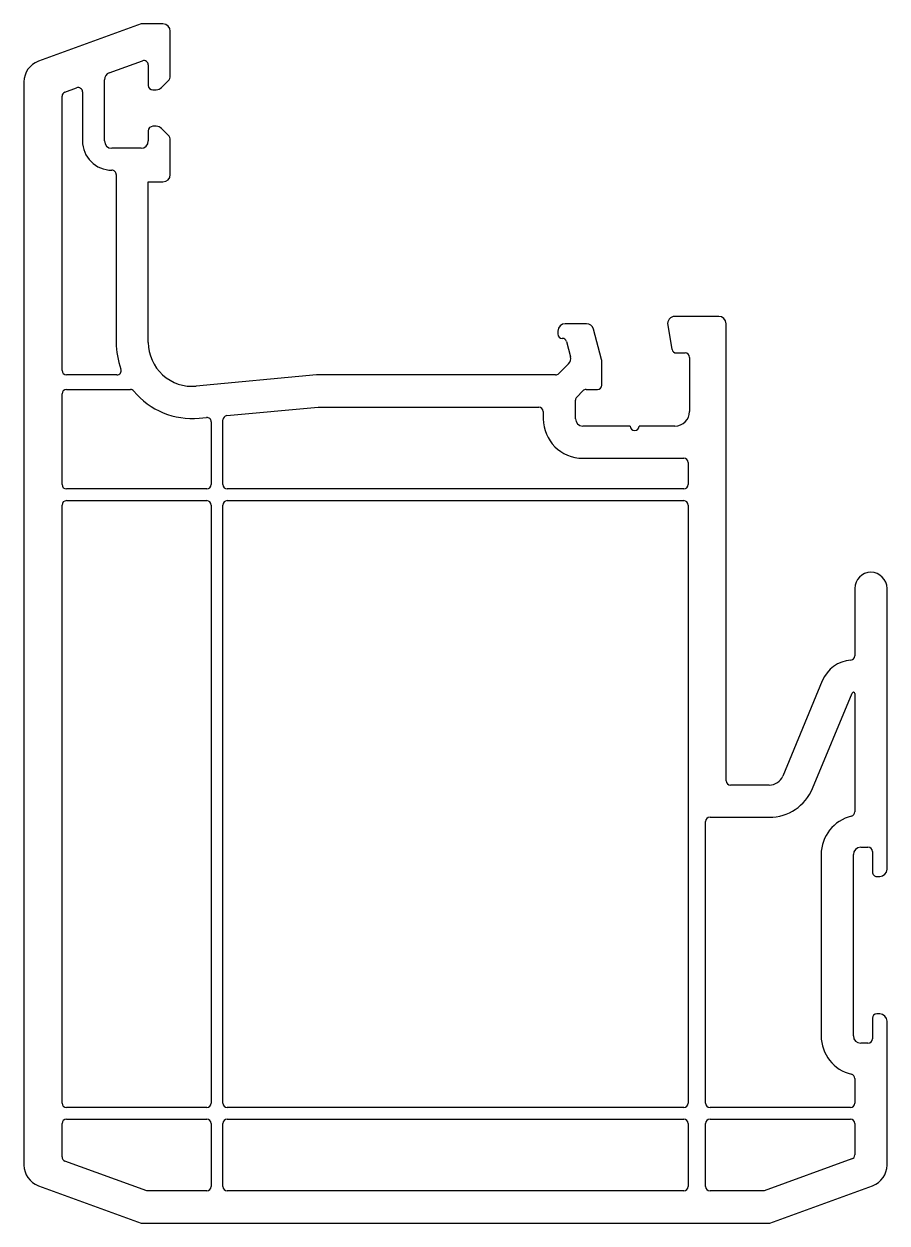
# Model space of a CAD drawing. Extents: x 3.5 to 62.5, y 2.9 to 84.9.
import ezdxf

# ---------------------------------------------------------------- set-up
doc = ezdxf.new("R2010")
doc.units = 0
doc.layers.get('0').update_dxf_attribs({"linetype": 'CONTINUOUS'})
doc.layers.add('PERFIL', color=7, linetype='CONTINUOUS')

# ---------------------------------------------------------------- blocks, each defined once
blk = doc.blocks.new('*U3')
at = {"layer": 'PERFIL', "linetype": 'CONTINUOUS'}
for p, q in [((11.489, 84.913), (4.476, 82.36)), ((12.989, 84.913), (11.489, 84.913)), ((13.489, 81.37), (13.489, 84.413)), ((9.318, 81.568), (11.587, 82.394)), ((11.989, 82.112), (11.989, 80.713)), ((3.489, 80.951), (3.489, 6.875)), ((6.287, 80.252), (7.087, 80.543)), ((8.989, 76.913), (8.989, 81.099)), ((12.289, 80.413), (12.532, 80.413)), ((12.886, 80.559), (13.343, 81.016)), ((6.089, 61.213), (6.089, 79.97)), ((7.489, 80.261), (7.489, 76.913)), ((12.532, 77.913), (12.289, 77.913)), ((11.989, 77.613), (11.989, 76.913)), ((13.343, 77.309), (12.886, 77.766)), ((11.489, 76.413), (9.489, 76.413)), ((13.489, 74.613), (13.489, 76.955)), ((9.789, 74.613), (9.789, 63.132)), ((11.989, 63.132), (11.989, 74.113)), ((11.989, 74.113), (12.989, 74.113)), ((50.989, 64.913), (47.989, 64.913)), ((41.934, 64.413), (40.489, 64.413)), ((42.972, 61.969), (42.417, 64.042)), ((47.497, 64.326), (47.79, 62.661)), ((51.489, 33.163), (51.489, 64.413)), ((39.989, 63.913), (39.989, 63.713)), ((40.574, 63.19), (40.851, 62.157)), ((48.086, 62.413), (48.689, 62.413)), ((40.722, 61.674), (40.049, 61)), ((42.989, 60.213), (42.989, 61.84)), ((48.989, 62.113), (48.989, 58.413)), ((9.835, 60.913), (6.389, 60.913)), ((23.489, 60.913), (15.268, 60.145)), ((39.836, 60.913), (23.489, 60.913)), ((6.389, 59.913), (10.763, 59.913)), ((41.913, 59.913), (42.689, 59.913)), ((6.089, 53.413), (6.089, 59.613)), ((41.189, 57.913), (41.189, 59.188)), ((41.277, 59.4), (41.701, 59.825)), ((17.361, 58.131), (23.592, 58.713)), ((23.592, 58.713), (38.689, 58.713)), ((38.989, 58.413), (38.989, 57.913)), ((15.472, 57.955), (15.961, 58.001)), ((16.289, 57.702), (16.289, 53.413)), ((17.089, 53.413), (17.089, 57.832)), ((44.939, 57.413), (41.689, 57.413)), ((47.989, 57.413), (45.539, 57.413)), ((41.689, 55.213), (48.589, 55.213)), ((48.889, 54.913), (48.889, 53.413)), ((15.989, 53.113), (6.389, 53.113)), ((48.589, 53.113), (17.389, 53.113)), ((6.089, 11.113), (6.089, 52.013)), ((6.389, 52.313), (15.989, 52.313)), ((16.289, 52.013), (16.289, 11.113)), ((17.089, 11.113), (17.089, 52.013)), ((17.389, 52.313), (48.589, 52.313)), ((48.889, 52.013), (48.889, 11.113)), ((60.289, 46.313), (60.289, 41.709)), ((62.489, 27.109), (62.489, 46.313)), ((58.064, 39.997), (55.365, 33.48)), ((57.397, 32.638), (60.097, 39.155)), ((60.289, 39.117), (60.289, 31.03)), ((54.441, 32.863), (51.789, 32.863)), ((50.089, 11.113), (50.089, 30.363)), ((50.389, 30.663), (54.441, 30.663)), ((57.989, 28.113), (57.989, 15.713)), ((60.189, 15.713), (60.189, 28.113)), ((60.689, 28.613), (61.189, 28.613)), ((61.489, 28.313), (61.489, 26.912)), ((61.79, 26.612), (61.991, 26.613)), ((61.489, 16.913), (61.489, 15.513)), ((61.989, 17.213), (61.789, 17.213)), ((62.489, 6.875), (62.489, 16.716)), ((61.189, 15.213), (60.689, 15.213)), ((60.289, 12.795), (60.289, 11.113)), ((15.989, 10.813), (6.389, 10.813)), ((48.589, 10.813), (17.389, 10.813)), ((59.989, 10.813), (50.389, 10.813)), ((6.389, 10.013), (15.989, 10.013)), ((17.389, 10.013), (48.589, 10.013)), ((50.389, 10.013), (59.989, 10.013)), ((6.089, 7.429), (6.089, 9.713)), ((16.289, 9.713), (16.289, 5.413)), ((17.089, 5.413), (17.089, 9.713)), ((48.889, 9.713), (48.889, 5.413)), ((50.089, 5.413), (50.089, 9.713)), ((60.289, 9.713), (60.289, 7.575)), ((11.877, 5.113), (6.287, 7.147)), ((60.092, 7.293), (54.101, 5.113)), ((4.476, 5.465), (11.489, 2.913)), ((15.989, 5.113), (11.877, 5.113)), ((48.589, 5.113), (17.389, 5.113)), ((54.101, 5.113), (50.389, 5.113)), ((54.489, 2.913), (61.502, 5.465)), ((11.489, 2.913), (54.489, 2.913))]:
    blk.add_line(p, q, dxfattribs=at)
for centre, radius, start, end in [((12.989, 84.413), 0.5, 0, 90), ((4.989, 80.951), 1.5, 110, 180), ((11.689, 82.112), 0.3, 0, 110), ((9.489, 81.099), 0.5, 110, 180), ((12.989, 81.37), 0.5, 314.99994, 0), ((7.189, 80.261), 0.3, 0, 110), ((12.289, 80.713), 0.3, 180, 270), ((12.532, 80.913), 0.5, 270, 314.99994), ((6.389, 79.97), 0.3, 110, 180), ((12.289, 77.613), 0.3, 90, 180), ((12.532, 77.413), 0.5, 45.00006, 90), ((12.989, 76.955), 0.5, 0, 45.00006), ((9.489, 76.913), 2, 180, 270.00001), ((9.489, 76.913), 0.5, 180, 270), ((11.489, 76.913), 0.5, 270, 360), ((9.489, 74.613), 0.3, 0, 90.00001), ((12.989, 74.613), 0.5, 270, 360), ((47.989, 64.413), 0.5, 90, 190), ((50.989, 64.413), 0.5, 0, 90), ((40.489, 63.913), 0.5, 90, 180), ((41.934, 63.913), 0.5, 15, 90), ((40.289, 63.713), 0.3, 180, 269.57242), ((40.285, 63.113), 0.3, 15.00001, 89.57242), ((14.989, 63.132), 5.2, 180, 200.42929), ((14.989, 63.132), 3, 180, 275.33163), ((48.086, 62.713), 0.3, 190, 270), ((48.689, 62.113), 0.3, 0, 90), ((40.368, 62.027), 0.5, 315, 15.00001), ((42.489, 61.84), 0.5, 0, 15), ((6.389, 61.213), 0.3, 180, 270), ((9.835, 61.213), 0.3, 270, 20.42929), ((39.836, 61.213), 0.3, 270, 315), ((6.389, 59.613), 0.3, 90, 180), ((10.763, 59.613), 0.3, 39.78886, 90), ((41.913, 59.613), 0.3, 90, 135), ((42.689, 60.213), 0.3, 270, 0), ((14.989, 63.132), 5.2, 219.78886, 275.33163), ((41.489, 59.188), 0.3, 135, 180), ((38.689, 58.413), 0.3, 0, 90), ((47.989, 58.413), 1, 270, 360), ((15.989, 57.702), 0.3, 0, 95.33163), ((17.389, 57.832), 0.3, 95.33163, 180), ((41.689, 57.913), 2.7, 180, 270), ((41.689, 57.913), 0.5, 180, 270), ((45.239, 57.413), 0.3, 180, 0), ((48.589, 54.913), 0.3, 0, 90), ((6.389, 53.413), 0.3, 180, 270), ((15.989, 53.413), 0.3, 270, 360), ((17.389, 53.413), 0.3, 180, 270), ((48.589, 53.413), 0.3, 270, 0), ((6.389, 52.013), 0.3, 90, 180), ((15.989, 52.013), 0.3, 0, 90), ((17.389, 52.013), 0.3, 90, 180), ((48.589, 52.013), 0.3, 0, 90), ((61.389, 46.313), 1.1, 0.00004, 180), ((60.189, 39.117), 2.3, 94.41173, 157.5), ((59.989, 41.709), 0.3, 274.41173, 0), ((60.189, 39.117), 0.1, 0, 157.5), ((51.789, 33.163), 0.3, 180, 270), ((54.441, 33.863), 1, 270, 337.5), ((54.441, 33.863), 3.2, 270, 337.5), ((50.389, 30.363), 0.3, 90, 180), ((60.689, 28.113), 2.7, 103.49365, 180), ((59.989, 31.03), 0.3, 283.49365, 0), ((60.689, 28.113), 0.5, 90, 180), ((61.189, 28.313), 0.3, 0, 90), ((61.989, 27.113), 0.5, 270.20335, 359.59331), ((61.789, 26.912), 0.3, 180, 270.09366), ((61.789, 16.913), 0.3, 90, 180), ((61.989, 16.713), 0.5, 0.40669, 90), ((60.689, 15.713), 2.7, 180, 256.50635), ((60.689, 15.713), 0.5, 180, 270), ((61.189, 15.513), 0.3, 270, 360), ((59.989, 12.795), 0.3, 0, 76.50635), ((6.389, 11.113), 0.3, 180, 270), ((15.989, 11.113), 0.3, 270, 360), ((17.389, 11.113), 0.3, 180, 270), ((48.589, 11.113), 0.3, 270, 0), ((50.389, 11.113), 0.3, 180, 270), ((59.989, 11.113), 0.3, 270, 0), ((6.389, 9.713), 0.3, 90, 180), ((15.989, 9.713), 0.3, 0, 90), ((17.389, 9.713), 0.3, 90, 180), ((48.589, 9.713), 0.3, 0, 90), ((50.389, 9.713), 0.3, 90, 180), ((59.989, 9.713), 0.3, 0, 90), ((6.389, 7.429), 0.3, 180, 250), ((59.989, 7.575), 0.3, 290, 0), ((4.989, 6.875), 1.5, 180, 250), ((60.989, 6.875), 1.5, 290, 359.99993), ((15.989, 5.413), 0.3, 270, 0), ((17.389, 5.413), 0.3, 180, 270), ((48.589, 5.413), 0.3, 270, 360), ((50.389, 5.413), 0.3, 180, 270)]:
    blk.add_arc(centre, radius, start, end, dxfattribs=at)

msp = doc.modelspace()

# ---------------------------------------------------------------- block references
msp.add_blockref('*U3', (0, 0))

doc.saveas('drawing.dxf')
